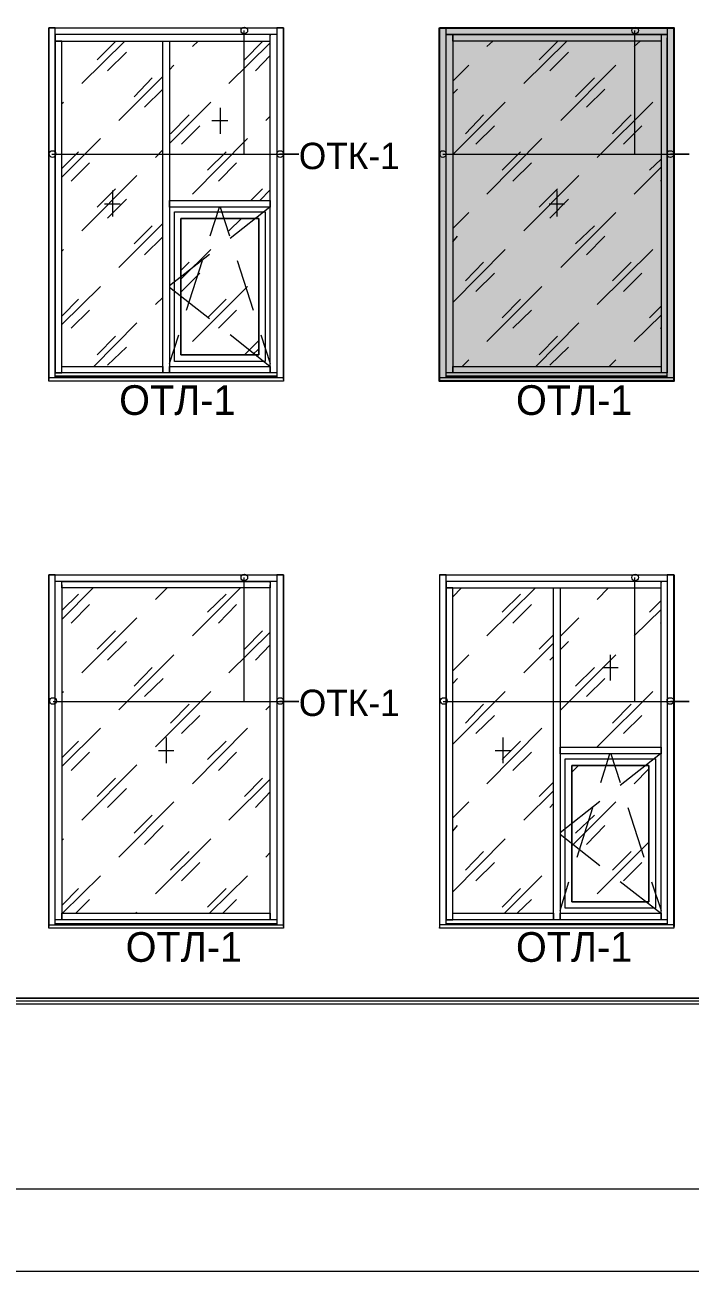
# Model space of a CAD drawing. Header units: millimetres. Extents: x 2294 to 908349, y -83289 to 219220.
# Drawn here: x 337517 to 342625, y 112340 to 121908 of the extents above; entities that cross this region are included whole.
import ezdxf

# ---------------------------------------------------------------- set-up
doc = ezdxf.new("R2010")
doc.units = ezdxf.units.MM
doc.layers.add('PDF _Геометрия', color=7, linetype='Continuous')
doc.layers.add('PDF _Текст', color=7, linetype='Continuous')

msp = doc.modelspace()

# ---------------------------------------------------------------- hatches: boundary and pattern name
at = {"transparency": 33554551}
h = msp.add_hatch(color=3, dxfattribs=at)
h.dxf.hatch_style = 1
h.paths.add_polyline_path([(340700.4477190915, 121885.7963852147), (342499.4980973322, 121885.7963852147), (342499.4980973322, 119172.4051088579), (340700.4477190915, 119172.4051088579)])

# ---------------------------------------------------------------- linework, layer by layer
msp.add_lwpolyline([(340700.4477190915, 121885.7963852147), (342499.4980973322, 121885.7963852147), (342499.4980973322, 119172.4051088579), (340700.4477190915, 119172.4051088579)], close=True)
at = {"layer": 'PDF _Геометрия', "lineweight": 9}
for points in [[(314502.0411522146, 114435.6112894472), (314023.7054045871, 114435.6112894472), (314502.0411522146, 114435.6112894472), (314023.7054045871, 114435.6112894472), (314502.0411522146, 114435.6112894472), (314502.0411522146, 117686.6011494184), (316601.6387701109, 117686.6011494184), (316601.6387701109, 114435.6112894472), (317202.7332494315, 114435.6112894472), (317202.7332494315, 117686.6011494184), (318603.8760145996, 117686.6011494184), (318603.8760145996, 114435.6112894472), (355012.4226104468, 114435.6112894472), (355012.4226104468, 128188.8222986218), (355012.4226104468, 114435.6112894472), (355033.5879090168, 114435.6112894472), (355033.5879090168, 128188.8222986218), (355033.5879090168, 114435.6112894472), (388559.4208399672, 114435.6112894472)], [(337750.0050987788, 119197.8034671387), (337750.0050987788, 119261.299362842), (337750.0050987788, 120535.4503366062), (337750.0050987788, 119235.9010045603), (337800.8018153422, 119235.9010045603), (337800.8018153422, 120535.4503366062), (337800.8018153422, 121784.2029520907), (337750.0050987788, 121784.2029520907), (337750.0050987788, 120535.4503366062), (337750.0050987788, 121809.6013103714), (337750.0050987788, 121885.7963852147), (337699.2083822172, 121885.7963852147), (337699.2083822172, 121809.6013103714), (337699.2083822172, 120535.4503366062), (337699.2083822172, 119261.299362842), (337699.2083822172, 119185.1042879988), (337699.2083822172, 121885.7963852147), (339502.4918201696, 121885.7963852147), (339502.4918201696, 119185.1042879988), (339502.4918201696, 119261.299362842), (339502.4918201696, 120535.4503366062), (339502.4918201696, 121809.6013103714), (339502.4918201696, 121885.7963852147), (339451.6951036081, 121885.7963852147), (339451.6951036081, 121809.6013103714), (339451.6951036081, 120535.4503366062), (339451.6951036081, 119235.9010045603), (339400.8983870465, 119235.9010045603), (339400.8983870465, 120535.4503366062), (339400.8983870465, 121809.6013103714)], [(339197.7115207985, 121864.6310866466), (339197.7115207985, 120916.4257108215), (339621.0174921472, 120916.4257108215), (339472.8604021743, 120916.4257108215)], [(339400.8983870465, 121834.9996686522), (339400.8983870465, 121826.533549225)], [(339451.6951036081, 121809.6013103714), (339451.6951036081, 120535.4503366062), (339451.6951036081, 119261.299362842), (339451.6951036081, 119197.8034671387)], [(340751.2444356531, 119197.8034671387), (340751.2444356531, 119261.299362842), (340751.2444356531, 121809.6013103714), (340751.2444356531, 121885.7963852147), (340700.4477190915, 121885.7963852147), (340700.4477190915, 121809.6013103714), (340700.4477190915, 119261.299362842), (340700.4477190915, 119185.1042879988), (340700.4477190915, 121885.7963852147), (342503.7311570439, 121885.7963852147), (342503.7311570439, 119185.1042879988)], [(342448.7013807688, 119235.9010045603), (340751.2444356531, 119235.9010045603), (340751.2444356531, 121809.6013103714), (340751.2444356531, 121834.9996686522), (340802.0411522146, 121834.9996686522), (340802.0411522146, 121809.6013103714), (340802.0411522146, 119235.9010045603), (340751.2444356531, 119235.9010045603)], [(342198.950857671, 121864.6310866466), (342198.950857671, 120916.4257108215), (342618.0237693079, 120916.4257108215), (342474.0997390505, 120916.4257108215)], [(342402.137723919, 121834.9996686522), (342448.7013807688, 121834.9996686522)], [(342402.137723919, 121834.9996686522), (342402.137723919, 121809.6013103714)], [(342402.137723919, 121809.6013103714), (342402.137723919, 119235.9010045603)], [(342499.4980973303, 119185.1042879988), (342499.4980973303, 119261.299362842), (342499.4980973303, 121809.6013103714), (342499.4980973303, 121885.7963852147), (342448.7013807688, 121885.7963852147), (342448.7013807688, 121809.6013103714)], [(342448.7013807688, 119197.8034671387), (342448.7013807688, 119261.299362842), (342448.7013807688, 121809.6013103714), (342448.7013807688, 119235.9010045603)], [(337953.1919650268, 121458.2573541505), (338283.3706226815, 121784.2029520907)], [(338071.7176370043, 121640.2789218305), (338211.40860755, 121779.9698923761)], [(338804.0369674414, 121741.8723549545), (338846.3675645757, 121784.2029520907)], [(339083.4189085327, 121458.2573541505), (339400.8983870465, 121771.5037729498)], [(339201.9445805103, 121640.2789218305), (339341.6355510559, 121779.9698923761)], [(341064.4908544533, 121741.8723549545), (341111.0545112994, 121784.2029520907)], [(341348.1058552563, 121458.2573541505), (341678.2845129091, 121784.2029520907)], [(341466.6315272339, 121640.2789218305), (341606.3224977795, 121779.9698923761)], [(342194.7177979592, 121741.8723549545), (342241.2814548053, 121784.2029520907)], [(338152.1457715612, 121555.6177275609), (338296.0698018223, 121699.5417578202)], [(339286.6057747807, 121555.6177275609), (339400.8983870465, 121674.1433995385)], [(341547.0596617926, 121555.6177275609), (341690.98369205, 121699.5417578202)], [(338236.8069658317, 121174.6423533456), (338575.4517429117, 121513.2871304257)], [(338626.2484594751, 121564.0838469872), (338660.1129371803, 121597.9483246962)], [(340802.0411522146, 121475.1895930041), (340924.7998839077, 121597.9483246962)], [(341631.7208560612, 121174.6423533456), (342055.0268274136, 121597.9483246962)], [(338355.3326378092, 121356.6639210265), (338495.0236083549, 121500.5879512848)], [(338435.7607723661, 121276.2357864697), (338575.4517429117, 121415.9267570153)], [(340802.0411522146, 121377.8292195937), (340840.1386896372, 121415.9267570153)], [(341746.0134683251, 121356.6639210265), (341889.9374985863, 121500.5879512848)], [(341830.6746625956, 121276.2357864697), (341970.3656331412, 121415.9267570153)], [(337800.8018153422, 121305.867204464), (337813.5009944811, 121314.3333238913)], [(338626.2484594751, 120996.8538453784), (338943.7279379871, 121314.3333238913)], [(339015.6899531148, 121272.002726756), (339015.6899531148, 121073.0489202216)], [(340802.0411522146, 120912.1926511079), (341204.1818249989, 121314.3333238913)], [(341911.1027971525, 120891.0273525408), (342338.6418282166, 121314.3333238913)], [(338634.7145789005, 121073.0489202216), (338778.6386091616, 121216.9729504809)], [(338719.375773171, 120992.6207856648), (338859.0667437166, 121132.3117562104)], [(338952.1940574124, 121174.6423533456), (339074.9527891055, 121174.6423533456)], [(339367.0339093376, 121174.6423533456), (339400.8983870465, 121208.5068310536)], [(340899.401525626, 121073.0489202216), (341039.0924961716, 121216.9729504809)], [(340979.8296601828, 120992.6207856648), (341123.7536904402, 121132.3117562104)], [(342029.6284691319, 121073.0489202216), (342173.5524993893, 121216.9729504809)], [(342114.2896634005, 120992.6207856648), (342253.9806339461, 121132.3117562104)], [(337800.8018153422, 120738.6372028543), (338097.115995286, 121034.9513828)], [(338804.0369674414, 120607.4123517359), (339227.342938792, 121034.9513828)], [(341064.4908544533, 120607.4123517359), (341487.796825802, 121034.9513828)], [(338520.4219666347, 120891.0273525408), (338575.4517429117, 120950.2901885295)], [(337724.6067404989, 120916.4257108215), (339621.0174921472, 120916.4257108215)], [(337800.8018153422, 120806.3661582712), (337927.7936067469, 120933.357949676)], [(337872.7638304699, 120709.0057848599), (338012.4548010156, 120848.6967554055)], [(338918.3295797072, 120793.6669791304), (339062.2536099646, 120933.357949676)], [(339002.990773974, 120709.0057848599), (339142.6817445196, 120848.6967554055)], [(340725.8460773714, 120916.4257108215), (342618.0237693079, 120916.4257108215)], [(341183.0165264308, 120793.6669791304), (341322.7074969765, 120933.357949676)], [(341263.4446609858, 120709.0057848599), (341407.368691247, 120848.6967554055)], [(342313.2434699349, 120793.6669791304), (342402.137723919, 120878.3281733999)], [(337953.1919650268, 120328.0304106446), (338376.4979363773, 120751.3363819951)], [(341348.1058552563, 120328.0304106446), (341771.4118266068, 120751.3363819951)], [(342194.7177979592, 120607.4123517359), (342402.137723919, 120814.8322776975)], [(342397.9046642072, 120709.0057848599), (342402.137723919, 120713.2388445735)], [(338071.7176370043, 120510.0519783255), (338211.40860755, 120649.7429488711)], [(338152.1457715612, 120425.3907840559), (338296.0698018223, 120569.3148143142)], [(338190.2433089819, 120637.0437697303), (338190.2433089819, 120438.0899631958)], [(339252.7412970718, 120560.848694887), (339341.6355510559, 120649.7429488711)], [(339320.4702524878, 120560.848694887), (339400.8983870465, 120641.2768294439)], [(341466.6315272339, 120510.0519783255), (341606.3224977795, 120649.7429488711)], [(341547.0596617926, 120425.3907840559), (341690.98369205, 120569.3148143142)], [(341602.0894380677, 120637.0437697303), (341602.0894380677, 120438.0899631958)], [(338126.7474132795, 120535.4503366062), (338249.5061449725, 120535.4503366062)], [(338939.4948782716, 120289.932873223), (339011.4568934031, 120510.0519783255)], [(339015.6899531148, 120510.0519783255), (339087.6519682463, 120289.932873223)], [(339396.6653273311, 120510.0519783255), (339091.8850279581, 120268.7675746558)], [(340802.0411522146, 120344.9626494981), (340924.7998839077, 120467.7213811902)], [(341542.8266020771, 120535.4503366062), (341661.3522740565, 120535.4503366062)], [(341631.7208560612, 120044.4154098397), (342055.0268274136, 120467.7213811902)], [(338236.8069658317, 120044.4154098397), (338575.4517429117, 120383.0601869198)], [(338355.3326378092, 120226.4369775206), (338495.0236083549, 120366.1279480662)], [(339083.4189085327, 120328.0304106446), (339180.7792819422, 120421.1577243414)], [(341746.0134683251, 120226.4369775206), (341889.9374985863, 120366.1279480662)], [(338435.7607723661, 120141.7757832501), (338575.4517429117, 120281.4667537957)], [(340802.0411522146, 120243.3692163741), (340840.1386896372, 120285.6998135103)], [(341830.6746625956, 120141.7757832501), (341970.3656331412, 120285.6998135103)], [(337800.8018153422, 120171.4072012454), (337813.5009944811, 120184.1063803853)], [(338715.1427134573, 119955.5211558565), (338943.7279379871, 120184.1063803853)], [(340802.0411522146, 119777.7326478893), (341204.1818249989, 120184.1063803853)], [(341911.1027971525, 119760.8004090348), (342338.6418282166, 120184.1063803853)], [(338935.2618185598, 120146.0088429647), (338626.2484594751, 119904.7244392941)], [(338715.1427134573, 120023.2501112726), (338778.6386091616, 120086.746006975)], [(338757.4733105917, 119718.4698119005), (338880.2320422847, 120099.4451861158)], [(339146.9148042351, 120099.4451861158), (339269.6735359244, 119718.4698119005)], [(340899.401525626, 119942.8219767157), (341039.0924961716, 120086.746006975)], [(342029.6284691319, 119942.8219767157), (342173.5524993893, 120086.746006975)], [(338719.375773171, 119862.3938421588), (338859.0667437166, 120002.0848127045)], [(340979.8296601828, 119862.3938421588), (341123.7536904402, 120002.0848127045)], [(342114.2896634005, 119862.3938421588), (342253.9806339461, 120002.0848127045)], [(337800.8018153422, 119608.4102593483), (338097.115995286, 119900.4913795805)], [(338935.2618185598, 119650.7408564845), (338626.2484594751, 119892.0252601542)], [(338804.0369674414, 119477.1854082299), (339227.342938792, 119900.4913795805)], [(341064.4908544533, 119477.1854082299), (341487.796825802, 119900.4913795805)], [(337800.8018153422, 119671.9061550517), (337927.7936067469, 119803.1310061701)], [(338520.4219666347, 119760.8004090348), (338575.4517429117, 119815.8301853109)], [(338918.3295797072, 119659.2069759108), (339062.2536099646, 119803.1310061701)], [(341183.0165264308, 119659.2069759108), (341322.7074969765, 119803.1310061701)], [(337872.7638304699, 119578.7788413549), (338012.4548010156, 119718.4698119005)], [(339002.990773974, 119578.7788413549), (339142.6817445196, 119718.4698119005)], [(341263.4446609858, 119578.7788413549), (341407.368691247, 119718.4698119005)], [(342313.2434699349, 119659.2069759108), (342402.137723919, 119748.101229894)], [(338046.3192787245, 119286.6977211228), (338376.4979363773, 119621.1094384892)], [(341441.2331689522, 119286.6977211228), (341771.4118266068, 119621.1094384892)], [(342194.7177979592, 119477.1854082299), (342402.137723919, 119680.3722744789)], [(338071.7176370043, 119375.5919751059), (338211.40860755, 119519.5160053652)], [(338626.2484594751, 119307.8630196908), (338698.2104746029, 119527.9821247924)], [(339396.6653273311, 119286.6977211228), (339091.8850279581, 119527.9821247924)], [(339328.936371915, 119527.9821247924), (339400.8983870465, 119307.8630196908)], [(341466.6315272339, 119375.5919751059), (341606.3224977795, 119519.5160053652)], [(342397.9046642072, 119578.7788413549), (342402.137723919, 119583.0119010676)], [(338152.1457715612, 119295.16384055), (338296.0698018223, 119434.8548110956)], [(339201.9445805103, 119375.5919751059), (339312.0041330624, 119485.6515276572)], [(339265.4404762127, 119375.5919751059), (339312.0041330624, 119422.1556319548)], [(341547.0596617926, 119295.16384055), (341690.98369205, 119434.8548110956)], [(340874.0031673461, 119286.6977211228), (340924.7998839077, 119337.4944376843)], [(342004.2301108502, 119286.6977211228), (342055.0268274136, 119337.4944376843)], [(339451.6951036081, 119235.9010045603), (337750.0050987788, 119235.9010045603)], [(342448.7013807688, 119235.9010045603), (342402.137723919, 119235.9010045603)], [(342499.4980973303, 119235.9010045603), (342499.4980973303, 119210.5026462795), (342499.4980973303, 119197.8034671387), (342499.4980973303, 119172.4051088579), (342499.4980973303, 119180.8712282851)], [(339502.4918201696, 119202.0365268523), (339502.4918201696, 119197.8034671387), (337699.2083822172, 119197.8034671387), (337699.2083822172, 119202.0365268523)], [(339502.4918201696, 119197.8034671387), (339502.4918201696, 119172.4051088579), (337699.2083822172, 119172.4051088579), (337699.2083822172, 119197.8034671387)], [(337699.2083822172, 119172.4051088579), (337699.2083822172, 119180.8712282851)], [(339451.6951036081, 119210.5026462795), (337750.0050987788, 119210.5026462795), (339451.6951036081, 119210.5026462795)], [(339451.6951036081, 119210.5026462795), (337750.0050987788, 119210.5026462795)], [(339502.4918201696, 119180.8712282851), (339502.4918201696, 119172.4051088579)], [(342499.4980973303, 119197.8034671387), (340700.4477190915, 119197.8034671387), (340700.4477190915, 119202.0365268523)], [(342499.4980973303, 119172.4051088579), (340700.4477190915, 119172.4051088579), (340700.4477190915, 119197.8034671387)], [(340700.4477190915, 119172.4051088579), (340700.4477190915, 119180.8712282851)], [(342448.7013807688, 119210.5026462795), (340751.2444356531, 119210.5026462795), (342448.7013807688, 119210.5026462795)], [(342448.7013807688, 119210.5026462795), (340751.2444356531, 119210.5026462795)], [(337800.8018153422, 117610.4060745751), (337800.8018153422, 115036.705768765), (337750.0050987788, 115036.705768765), (337750.0050987788, 117610.4060745751), (337750.0050987788, 117686.6011494184), (337699.2083822172, 117686.6011494184), (337699.2083822172, 117610.4060745751), (337699.2083822172, 115062.1041270457), (337699.2083822172, 114985.9090522025), (337699.2083822172, 117686.6011494184), (339502.4918201696, 117686.6011494184), (339502.4918201696, 114985.9090522025), (339502.4918201696, 115062.1041270457), (339502.4918201696, 117610.4060745751), (339502.4918201696, 117686.6011494184), (339451.6951036081, 117686.6011494184), (339451.6951036081, 117610.4060745751), (339451.6951036081, 115036.705768765), (339400.8983870465, 115036.705768765), (339400.8983870465, 117610.4060745751)], [(340751.2444356531, 114998.6082313433), (340751.2444356531, 115062.1041270457), (340751.2444356531, 116336.2551008109), (340751.2444356531, 115036.705768765), (340802.0411522146, 115036.705768765), (340802.0411522146, 116336.2551008109), (340802.0411522146, 117585.0077162944), (340751.2444356531, 117585.0077162944), (340751.2444356531, 116336.2551008109), (340751.2444356531, 117610.4060745751), (340751.2444356531, 117686.6011494184), (340700.4477190915, 117686.6011494184), (340700.4477190915, 117610.4060745751), (340700.4477190915, 116336.2551008109), (340700.4477190915, 115062.1041270457), (340700.4477190915, 114985.9090522025)], [(340700.4477190915, 117686.6011494184), (342503.7311570439, 117686.6011494184), (342503.7311570439, 114985.9090522025)], [(342499.4980973303, 114985.9090522025), (342499.4980973303, 115062.1041270457), (342499.4980973303, 116336.2551008109), (342499.4980973303, 117610.4060745751), (342499.4980973303, 117686.6011494184), (342448.7013807688, 117686.6011494184), (342448.7013807688, 117610.4060745751), (342448.7013807688, 116336.2551008109), (342448.7013807688, 115036.705768765), (342402.137723919, 115036.705768765), (342402.137723919, 116336.2551008109), (342402.137723919, 117610.4060745751)], [(337750.0050987788, 114998.6082313433), (337750.0050987788, 115062.1041270457), (337750.0050987788, 117610.4060745751)], [(339400.8983870465, 117627.3383134287), (339400.8983870465, 117635.8044328559), (339400.8983870465, 117585.0077162944), (337800.8018153422, 117585.0077162944), (337800.8018153422, 117635.8044328559), (339400.8983870465, 117635.8044328559)], [(337800.8018153422, 117627.3383134287), (337800.8018153422, 117635.8044328559)], [(339197.7115207985, 117665.4358508503), (339197.7115207985, 116712.9974153116), (339621.0174921472, 116712.9974153116), (339472.8604021743, 116712.9974153116)], [(339451.6951036081, 117610.4060745751), (339451.6951036081, 115062.1041270457), (339451.6951036081, 114998.6082313433)], [(342198.950857671, 117665.4358508503), (342198.950857671, 116712.9974153116), (342618.0237693079, 116712.9974153116), (342474.0997390505, 116712.9974153116)], [(342402.137723919, 117635.8044328559), (342402.137723919, 117627.3383134287)], [(342448.7013807688, 117610.4060745751), (342448.7013807688, 116336.2551008109), (342448.7013807688, 115062.1041270457), (342448.7013807688, 114998.6082313433)], [(337800.8018153422, 117343.7233126247), (338042.0862190109, 117585.0077162944)], [(337800.8018153422, 117411.4522680398), (337927.7936067469, 117538.4440594455)], [(338520.4219666347, 117496.1134623103), (338609.3162206188, 117585.0077162944)], [(338804.0369674414, 117216.731521219), (339172.3131625168, 117585.0077162944)], [(338918.3295797072, 117398.7530888999), (339062.2536099646, 117538.4440594455)], [(340802.0411522146, 117517.2787608784), (340869.7701076306, 117585.0077162944)], [(341064.4908544533, 117216.731521219), (341437.0001092404, 117585.0077162944)], [(341183.0165264308, 117398.7530888999), (341322.7074969765, 117538.4440594455)], [(341911.1027971525, 117496.1134623103), (341999.9970511347, 117585.0077162944)], [(337872.7638304699, 117314.0918946303), (338012.4548010156, 117458.0159248887)], [(339002.990773974, 117314.0918946303), (339142.6817445196, 117458.0159248887)], [(341263.4446609858, 117314.0918946303), (341407.368691247, 117458.0159248887)], [(342194.7177979592, 117216.731521219), (342402.137723919, 117419.918387467)], [(342313.2434699349, 117398.7530888999), (342402.137723919, 117487.6473428831)], [(337953.1919650268, 116933.1165204151), (338376.4979363773, 117356.4224917646)], [(341627.4877963476, 117212.4984615063), (341771.4118266068, 117356.4224917646)], [(342397.9046642072, 117314.0918946303), (342402.137723919, 117318.324954343)], [(338071.7176370043, 117115.138088095), (338211.40860755, 117254.8290586406)], [(339083.4189085327, 116933.1165204151), (339400.8983870465, 117246.3629392134)], [(339201.9445805103, 117115.138088095), (339341.6355510559, 117254.8290586406)], [(341466.6315272339, 117115.138088095), (341576.691079786, 117225.1976406462)], [(338152.1457715612, 117030.4768938245), (338296.0698018223, 117174.4009240847)], [(339286.6057747807, 117030.4768938245), (339400.8983870465, 117149.002565803)], [(341348.1058552563, 116933.1165204151), (341576.691079786, 117161.7017449439)], [(341627.4877963476, 117110.9050283823), (341690.98369205, 117174.4009240847)], [(338236.8069658317, 116649.5015196092), (338660.1129371803, 117072.8074909607)], [(340802.0411522146, 116950.0487592686), (340924.7998839077, 117072.8074909607)], [(341547.0596617926, 117030.4768938245), (341576.691079786, 117060.1083118198)], [(341631.7208560612, 116649.5015196092), (342055.0268274136, 117072.8074909607)], [(342012.6962302756, 117072.8074909607), (342012.6962302756, 116873.8536844254)], [(338355.3326378092, 116831.523087291), (338495.0236083549, 116975.4471175494)], [(341746.0134683251, 116831.523087291), (341889.9374985863, 116975.4471175494)], [(341953.4333942886, 116975.4471175494), (342071.9590662662, 116975.4471175494)], [(338435.7607723661, 116751.0949527333), (338579.6848026253, 116890.7859232789)], [(340802.0411522146, 116852.6883858573), (340840.1386896372, 116890.7859232789)], [(341830.6746625956, 116751.0949527333), (341970.3656331412, 116890.7859232789)], [(337800.8018153422, 116780.7263707286), (337813.5009944811, 116789.1924901549)], [(338520.4219666347, 116365.8865188053), (338943.7279379871, 116789.1924901549)], [(340802.0411522146, 116387.0518173724), (341204.1818249989, 116789.1924901549)], [(341911.1027971525, 116365.8865188053), (342338.6418282166, 116789.1924901549)], [(337733.0728599243, 116712.9974153116), (339621.0174921472, 116712.9974153116)], [(338634.7145789005, 116547.9080864852), (338778.6386091616, 116691.8321167454)], [(339367.0339093376, 116649.5015196092), (339400.8983870465, 116683.3659973182)], [(340730.079137085, 116712.9974153116), (342618.0237693079, 116712.9974153116)], [(340899.401525626, 116547.9080864852), (341039.0924961716, 116691.8321167454)], [(342029.6284691319, 116547.9080864852), (342173.5524993893, 116691.8321167454)], [(338719.375773171, 116467.4799519293), (338859.0667437166, 116607.1709224749)], [(340979.8296601828, 116467.4799519293), (341123.7536904402, 116607.1709224749)], [(342114.2896634005, 116467.4799519293), (342253.9806339461, 116607.1709224749)], [(337800.8018153422, 116213.4963691188), (338097.115995286, 116509.8105490636)], [(338804.0369674414, 116082.2715180004), (339227.342938792, 116509.8105490636)], [(341064.4908544533, 116082.2715180004), (341487.796825802, 116509.8105490636)], [(337800.8018153422, 116281.2253245348), (337927.7936067469, 116408.2171159396)], [(338600.8501011934, 116437.8485339349), (338600.8501011934, 116238.8947273996)], [(338918.3295797072, 116268.526145394), (339062.2536099646, 116408.2171159396)], [(341183.0165264308, 116268.526145394), (341322.7074969765, 116408.2171159396)], [(341187.2495861426, 116437.8485339349), (341187.2495861426, 116238.8947273996)], [(337872.7638304699, 116183.8649511244), (338012.4548010156, 116323.55592167)], [(338541.5872652028, 116336.2551008109), (338660.1129371803, 116336.2551008109)], [(339002.990773974, 116183.8649511244), (339142.6817445196, 116323.55592167)], [(341127.9867501557, 116336.2551008109), (341246.5124221332, 116336.2551008109)], [(341263.4446609858, 116183.8649511244), (341407.368691247, 116323.55592167)], [(341940.7342151478, 116090.7376374267), (342008.4631705638, 116310.8567425301)], [(342016.929289991, 116310.8567425301), (342088.8913051188, 116090.7376374267)], [(342397.9046642072, 116310.8567425301), (342088.8913051188, 116069.5723388596)], [(337953.1919650268, 115802.8895769091), (338376.4979363773, 116226.1955482597)], [(341716.3820503317, 116171.1657719845), (341767.1787668932, 116221.962488546)], [(342194.7177979592, 116082.2715180004), (342309.0104102232, 116196.5641302653)], [(338071.7176370043, 115984.91114459), (338211.40860755, 116124.6021151356)], [(339083.4189085327, 115802.8895769091), (339400.8983870465, 116116.1359957084)], [(339201.9445805103, 115984.91114459), (339341.6355510559, 116124.6021151356)], [(341466.6315272339, 115984.91114459), (341576.691079786, 116094.9706971413)], [(338152.1457715612, 115900.2499503195), (338296.0698018223, 116044.1739805788)], [(339286.6057747807, 115900.2499503195), (339400.8983870465, 116018.775622298)], [(341348.1058552563, 115802.8895769091), (341576.691079786, 116027.2417417243)], [(338236.8069658317, 115519.2745761042), (338660.1129371803, 115942.5805474548)], [(340802.0411522146, 115819.8218157627), (340924.7998839077, 115942.5805474548)], [(341547.0596617926, 115900.2499503195), (341576.691079786, 115929.8813683139)], [(341932.2680957206, 115946.8136071684), (341627.4877963476, 115705.5292034987)], [(341716.3820503317, 115603.9357703747), (342055.0268274136, 115942.5805474548)], [(341758.712647466, 115519.2745761042), (341877.2383194454, 115900.2499503195)], [(342148.1541411094, 115900.2499503195), (342270.9128728025, 115519.2745761042)], [(338355.3326378092, 115701.2961437851), (338495.0236083549, 115840.9871143308)], [(341746.0134683251, 115701.2961437851), (341889.9374985863, 115840.9871143308)], [(338435.7607723661, 115616.6349495146), (338579.6848026253, 115760.5589797739)], [(340802.0411522146, 115718.2283826387), (340840.1386896372, 115760.5589797739)], [(341932.2680957206, 115451.5456206882), (341627.4877963476, 115692.8300243579)], [(341830.6746625956, 115616.6349495146), (341970.3656331412, 115760.5589797739)], [(337800.8018153422, 115650.4994272226), (337813.5009944811, 115658.9655466499)], [(338520.4219666347, 115235.6595752994), (338943.7279379871, 115658.9655466499)], [(340802.0411522146, 115252.5918141529), (341204.1818249989, 115658.9655466499)], [(341911.1027971525, 115235.6595752994), (342309.0104102232, 115633.5671883682)], [(338634.7145789005, 115417.6811429802), (338778.6386091616, 115561.6051732395)], [(339367.0339093376, 115519.2745761042), (339400.8983870465, 115553.1390538123)], [(340899.401525626, 115417.6811429802), (341039.0924961716, 115561.6051732395)], [(342029.6284691319, 115417.6811429802), (342173.5524993893, 115561.6051732395)], [(338719.375773171, 115337.2530084234), (338859.0667437166, 115476.943978969)], [(340979.8296601828, 115337.2530084234), (341123.7536904402, 115476.943978969)], [(342114.2896634005, 115337.2530084234), (342253.9806339461, 115476.943978969)], [(337805.0348750539, 115087.5024853265), (338097.115995286, 115375.350545845)], [(338935.2618185598, 115087.5024853265), (339227.342938792, 115375.350545845)], [(341199.9487652835, 115087.5024853265), (341487.796825802, 115375.350545845)], [(341627.4877963476, 115108.6677838946), (341695.2167517636, 115328.7868889961)], [(342397.9046642072, 115087.5024853265), (342088.8913051188, 115328.7868889961)], [(342330.1757087894, 115328.7868889961), (342402.137723919, 115108.6677838946)], [(337800.8018153422, 115146.7653213162), (337927.7936067469, 115277.9901724346)], [(338918.3295797072, 115134.0661421753), (339062.2536099646, 115277.9901724346)], [(341183.0165264308, 115134.0661421753), (341322.7074969765, 115277.9901724346)], [(337906.6283081789, 115087.5024853265), (338012.4548010156, 115193.3289781651)], [(339036.8552516829, 115087.5024853265), (339142.6817445196, 115193.3289781651)], [(341297.3091386948, 115087.5024853265), (341407.368691247, 115193.3289781651)], [(339451.6951036081, 115036.705768765), (337750.0050987788, 115036.705768765)], [(339451.6951036081, 115007.0743507706), (337750.0050987788, 115007.0743507706), (339451.6951036081, 115007.0743507706)], [(339451.6951036081, 115007.0743507706), (337750.0050987788, 115007.0743507706)], [(338372.2648766637, 115087.5024853265), (338376.4979363773, 115095.9686047537)], [(342499.4980973303, 115036.705768765), (342499.4980973303, 115007.0743507706), (342499.4980973303, 114998.6082313433), (340700.4477190915, 114998.6082313433), (340700.4477190915, 114973.2098730616), (340700.4477190915, 114977.4429327762)], [(342448.7013807688, 115036.705768765), (340751.2444356531, 115036.705768765)], [(342448.7013807688, 115007.0743507706), (340751.2444356531, 115007.0743507706), (342448.7013807688, 115007.0743507706)], [(342448.7013807688, 115007.0743507706), (340751.2444356531, 115007.0743507706)], [(337699.2083822172, 114998.6082313433), (337699.2083822172, 114998.6082313433)], [(337699.2083822172, 114973.2098730616), (337699.2083822172, 114977.4429327762)], [(339502.4918201696, 114998.6082313433), (339502.4918201696, 114998.6082313433)], [(339502.4918201696, 114977.4429327762), (339502.4918201696, 114973.2098730616)], [(340700.4477190915, 114998.6082313433), (340700.4477190915, 114998.6082313433)], [(342499.4980973303, 114998.6082313433), (342499.4980973303, 114973.2098730616), (340700.4477190915, 114973.2098730616)], [(342499.4980973303, 114977.4429327762), (342499.4980973303, 114973.2098730616)], [(418051.1478639487, 112628.0947917812), (418051.1478639487, 114389.0476325983), (399192.866840288, 114389.0476325983), (313405.6786864176, 114389.0476325983)], [(314235.3583902642, 112970.9726285748), (354749.97290821, 112970.9726285748), (354678.0108930822, 112899.0106134452)], [(314235.3583902642, 112340.2467312627), (417962.2536099646, 112340.2467312627)]]:
    msp.add_lwpolyline(points, dxfattribs=at)
for points in [[(338600.8501011934, 121834.9996686522), (337750.0050987788, 121834.9996686522), (337750.0050987788, 121784.2029520907), (338600.8501011934, 121784.2029520907), (339400.8983870465, 121784.2029520907), (339400.8983870465, 121834.9996686522), (338600.8501011934, 121834.9996686522), (337775.4034570605, 121834.9996686522), (337750.0050987788, 121834.9996686522), (337750.0050987788, 121885.7963852147), (337775.4034570605, 121885.7963852147), (338600.8501011934, 121885.7963852147), (339426.2967453264, 121885.7963852147), (339451.6951036081, 121885.7963852147), (339451.6951036081, 121834.9996686522), (339426.2967453264, 121834.9996686522)], [(340776.6427939329, 121834.9996686522), (340751.2444356531, 121834.9996686522), (340751.2444356531, 121885.7963852147), (340776.6427939329, 121885.7963852147), (342448.7013807688, 121885.7963852147), (342448.7013807688, 121834.9996686522)], [(342402.137723919, 121784.2029520907), (340802.0411522146, 121784.2029520907), (340802.0411522146, 121834.9996686522), (342402.137723919, 121834.9996686522)], [(338626.2484594751, 119235.9010045603), (338575.4517429117, 119235.9010045603), (337800.8018153422, 119235.9010045603), (337800.8018153422, 119286.6977211228), (338575.4517429117, 119286.6977211228), (338575.4517429117, 119235.9010045603), (338575.4517429117, 120535.4503366062), (338575.4517429117, 121784.2029520907), (338626.2484594751, 121784.2029520907), (338626.2484594751, 120535.4503366062)], [(339400.8983870465, 120510.0519783255), (338626.2484594751, 120510.0519783255), (338626.2484594751, 120560.848694887), (339400.8983870465, 120560.848694887)], [(338664.3459968958, 120471.9544409038), (339362.800849624, 120471.9544409038), (339362.800849624, 119324.7952585444), (338664.3459968958, 119324.7952585444)], [(339362.800849624, 120471.9544409038), (339362.800849624, 119324.7952585444), (338664.3459968958, 119324.7952585444), (338664.3459968958, 120471.9544409038)], [(339312.0041330624, 120421.1577243414), (338715.1427134573, 120421.1577243414), (338715.1427134573, 119375.5919751059), (339312.0041330624, 119375.5919751059)], [(338715.1427134573, 119375.5919751059), (338715.1427134573, 120421.1577243414), (339312.0041330624, 120421.1577243414), (339312.0041330624, 119375.5919751059)], [(339400.8983870465, 119235.9010045603), (338626.2484594751, 119235.9010045603), (338626.2484594751, 119286.6977211228), (339400.8983870465, 119286.6977211228)], [(342402.137723919, 119235.9010045603), (340802.0411522146, 119235.9010045603), (340802.0411522146, 119286.6977211228), (342402.137723919, 119286.6977211228)], [(337775.4034570605, 117686.6011494184), (339451.6951036081, 117686.6011494184), (339451.6951036081, 117635.8044328559), (337775.4034570605, 117635.8044328559), (337750.0050987788, 117635.8044328559), (337750.0050987788, 117686.6011494184)], [(341602.0894380677, 117635.8044328559), (340751.2444356531, 117635.8044328559), (340751.2444356531, 117585.0077162944), (341602.0894380677, 117585.0077162944), (342402.137723919, 117585.0077162944), (342402.137723919, 117635.8044328559), (341602.0894380677, 117635.8044328559), (340776.6427939329, 117635.8044328559), (340751.2444356531, 117635.8044328559), (340751.2444356531, 117686.6011494184), (340776.6427939329, 117686.6011494184), (341602.0894380677, 117686.6011494184), (342427.5360822007, 117686.6011494184), (342448.7013807688, 117686.6011494184), (342448.7013807688, 117635.8044328559), (342427.5360822007, 117635.8044328559)], [(341627.4877963476, 115036.705768765), (341576.691079786, 115036.705768765), (340802.0411522146, 115036.705768765), (340802.0411522146, 115087.5024853265), (341576.691079786, 115087.5024853265), (341576.691079786, 115036.705768765), (341576.691079786, 116336.2551008109), (341576.691079786, 117585.0077162944), (341627.4877963476, 117585.0077162944), (341627.4877963476, 116336.2551008109)], [(342402.137723919, 116310.8567425301), (341627.4877963476, 116310.8567425301), (341627.4877963476, 116361.6534590917), (342402.137723919, 116361.6534590917)], [(341665.5853337701, 116272.7592051085), (342359.8071267847, 116272.7592051085), (342359.8071267847, 115125.6000227481), (341665.5853337701, 115125.6000227481)], [(342359.8071267847, 116272.7592051085), (342359.8071267847, 115125.6000227481), (341665.5853337701, 115125.6000227481), (341665.5853337701, 116272.7592051085)], [(342309.0104102232, 116221.962488546), (341716.3820503317, 116221.962488546), (341716.3820503317, 115176.3967393097), (342309.0104102232, 115176.3967393097)], [(341716.3820503317, 115176.3967393097), (341716.3820503317, 116221.962488546), (342309.0104102232, 116221.962488546), (342309.0104102232, 115176.3967393097)], [(339400.8983870465, 115036.705768765), (337800.8018153422, 115036.705768765), (337800.8018153422, 115087.5024853265), (339400.8983870465, 115087.5024853265)], [(342402.137723919, 115036.705768765), (341627.4877963476, 115036.705768765), (341627.4877963476, 115087.5024853265), (342402.137723919, 115087.5024853265)], [(339502.4918201696, 114973.2098730616), (337699.2083822172, 114973.2098730616), (337699.2083822172, 114998.6082313433), (339502.4918201696, 114998.6082313433)], [(398096.5043744911, 114414.4459908791), (398096.5043744911, 114435.6112894472), (318603.8760145996, 114435.6112894472), (355012.4226104468, 114435.6112894472), (318603.8760145996, 114435.6112894472), (318603.8760145996, 114414.4459908791)]]:
    msp.add_lwpolyline(points, close=True, dxfattribs=at)
for points in [[(339176.5462222286, 121864.6310866466), (339176.5462222286, 121881.5633255001), (339185.0123416577, 121890.0294449273), (339201.9445805103, 121890.0294449273)], [(339176.5462222286, 121864.6310866466), (339176.5462222286, 121881.5633255001), (339185.0123416577, 121890.0294449273), (339201.9445805103, 121890.0294449273)], [(339201.9445805103, 121839.2327283658), (339185.0123416577, 121839.2327283658), (339176.5462222286, 121851.9319075057), (339176.5462222286, 121864.6310866466)], [(339201.9445805103, 121839.2327283658), (339185.0123416577, 121839.2327283658), (339176.5462222286, 121851.9319075057), (339176.5462222286, 121864.6310866466)], [(339201.9445805103, 121890.0294449273), (339214.6437596511, 121890.0294449273), (339227.342938792, 121881.5633255001), (339227.342938792, 121864.6310866466)], [(339201.9445805103, 121890.0294449273), (339214.6437596511, 121890.0294449273), (339227.342938792, 121881.5633255001), (339227.342938792, 121864.6310866466)], [(339227.342938792, 121864.6310866466), (339227.342938792, 121851.9319075057), (339214.6437596511, 121839.2327283658), (339201.9445805103, 121839.2327283658)], [(339227.342938792, 121864.6310866466), (339227.342938792, 121851.9319075057), (339214.6437596511, 121839.2327283658), (339201.9445805103, 121839.2327283658)], [(342177.7855591029, 121864.6310866466), (342177.7855591029, 121881.5633255001), (342186.2516785301, 121890.0294449273), (342203.1839173827, 121890.0294449273)], [(342177.7855591029, 121864.6310866466), (342177.7855591029, 121881.5633255001), (342186.2516785301, 121890.0294449273), (342203.1839173827, 121890.0294449273)], [(342203.1839173827, 121839.2327283658), (342186.2516785301, 121839.2327283658), (342177.7855591029, 121851.9319075057), (342177.7855591029, 121864.6310866466)], [(342203.1839173827, 121839.2327283658), (342186.2516785301, 121839.2327283658), (342177.7855591029, 121851.9319075057), (342177.7855591029, 121864.6310866466)], [(342203.1839173827, 121890.0294449273), (342215.8830965236, 121890.0294449273), (342228.5822756644, 121881.5633255001), (342228.5822756644, 121864.6310866466)], [(342203.1839173827, 121890.0294449273), (342215.8830965236, 121890.0294449273), (342228.5822756644, 121881.5633255001), (342228.5822756644, 121864.6310866466)], [(342228.5822756644, 121864.6310866466), (342228.5822756644, 121851.9319075057), (342215.8830965236, 121839.2327283658), (342203.1839173827, 121839.2327283658)], [(342228.5822756644, 121864.6310866466), (342228.5822756644, 121851.9319075057), (342215.8830965236, 121839.2327283658), (342203.1839173827, 121839.2327283658)], [(337703.441441929, 120916.4257108215), (337703.441441929, 120933.357949676), (337711.9075613581, 120941.8240691023), (337728.8398002107, 120941.8240691023)], [(337703.441441929, 120916.4257108215), (337703.441441929, 120933.357949676), (337711.9075613581, 120941.8240691023), (337728.8398002107, 120941.8240691023)], [(337728.8398002107, 120941.8240691023), (337741.5389793515, 120941.8240691023), (337754.2381584924, 120933.357949676), (337754.2381584924, 120916.4257108215)], [(337728.8398002107, 120941.8240691023), (337741.5389793515, 120941.8240691023), (337754.2381584924, 120933.357949676), (337754.2381584924, 120916.4257108215)], [(339451.6951036081, 120916.4257108215), (339451.6951036081, 120933.357949676), (339460.1612230334, 120941.8240691023), (339477.0934618898, 120941.8240691023)], [(339451.6951036081, 120916.4257108215), (339451.6951036081, 120933.357949676), (339460.1612230334, 120941.8240691023), (339477.0934618898, 120941.8240691023)], [(339477.0934618898, 120941.8240691023), (339489.7926410288, 120941.8240691023), (339502.4918201696, 120933.357949676), (339502.4918201696, 120916.4257108215)], [(339477.0934618898, 120941.8240691023), (339489.7926410288, 120941.8240691023), (339502.4918201696, 120933.357949676), (339502.4918201696, 120916.4257108215)], [(340704.6807788033, 120916.4257108215), (340704.6807788033, 120933.357949676), (340713.1468982305, 120941.8240691023), (340725.8460773714, 120941.8240691023)], [(340704.6807788033, 120916.4257108215), (340704.6807788033, 120933.357949676), (340713.1468982305, 120941.8240691023), (340725.8460773714, 120941.8240691023)], [(340725.8460773714, 120941.8240691023), (340738.5452565122, 120941.8240691023), (340751.2444356531, 120933.357949676), (340751.2444356531, 120916.4257108215)], [(340725.8460773714, 120941.8240691023), (340738.5452565122, 120941.8240691023), (340751.2444356531, 120933.357949676), (340751.2444356531, 120916.4257108215)], [(342448.7013807688, 120916.4257108215), (342448.7013807688, 120933.357949676), (342457.1675001942, 120941.8240691023), (342474.0997390505, 120941.8240691023)], [(342448.7013807688, 120916.4257108215), (342448.7013807688, 120933.357949676), (342457.1675001942, 120941.8240691023), (342474.0997390505, 120941.8240691023)], [(342474.0997390505, 120941.8240691023), (342486.7989181895, 120941.8240691023), (342499.4980973303, 120933.357949676), (342499.4980973303, 120916.4257108215)], [(342474.0997390505, 120941.8240691023), (342486.7989181895, 120941.8240691023), (342499.4980973303, 120933.357949676), (342499.4980973303, 120916.4257108215)], [(337728.8398002107, 120891.0273525408), (337711.9075613581, 120891.0273525408), (337703.441441929, 120903.7265316807), (337703.441441929, 120916.4257108215)], [(337728.8398002107, 120891.0273525408), (337711.9075613581, 120891.0273525408), (337703.441441929, 120903.7265316807), (337703.441441929, 120916.4257108215)], [(337754.2381584924, 120916.4257108215), (337754.2381584924, 120903.7265316807), (337741.5389793515, 120891.0273525408), (337728.8398002107, 120891.0273525408)], [(337754.2381584924, 120916.4257108215), (337754.2381584924, 120903.7265316807), (337741.5389793515, 120891.0273525408), (337728.8398002107, 120891.0273525408)], [(339477.0934618898, 120891.0273525408), (339460.1612230334, 120891.0273525408), (339451.6951036081, 120903.7265316807), (339451.6951036081, 120916.4257108215)], [(339477.0934618898, 120891.0273525408), (339460.1612230334, 120891.0273525408), (339451.6951036081, 120903.7265316807), (339451.6951036081, 120916.4257108215)], [(339502.4918201696, 120916.4257108215), (339502.4918201696, 120903.7265316807), (339489.7926410288, 120891.0273525408), (339477.0934618898, 120891.0273525408)], [(339502.4918201696, 120916.4257108215), (339502.4918201696, 120903.7265316807), (339489.7926410288, 120891.0273525408), (339477.0934618898, 120891.0273525408)], [(340725.8460773714, 120891.0273525408), (340713.1468982305, 120891.0273525408), (340704.6807788033, 120903.7265316807), (340704.6807788033, 120916.4257108215)], [(340725.8460773714, 120891.0273525408), (340713.1468982305, 120891.0273525408), (340704.6807788033, 120903.7265316807), (340704.6807788033, 120916.4257108215)], [(340751.2444356531, 120916.4257108215), (340751.2444356531, 120903.7265316807), (340738.5452565122, 120891.0273525408), (340725.8460773714, 120891.0273525408)], [(340751.2444356531, 120916.4257108215), (340751.2444356531, 120903.7265316807), (340738.5452565122, 120891.0273525408), (340725.8460773714, 120891.0273525408)], [(342474.0997390505, 120891.0273525408), (342457.1675001942, 120891.0273525408), (342448.7013807688, 120903.7265316807), (342448.7013807688, 120916.4257108215)], [(342474.0997390505, 120891.0273525408), (342457.1675001942, 120891.0273525408), (342448.7013807688, 120903.7265316807), (342448.7013807688, 120916.4257108215)], [(342499.4980973303, 120916.4257108215), (342499.4980973303, 120903.7265316807), (342486.7989181895, 120891.0273525408), (342474.0997390505, 120891.0273525408)], [(342499.4980973303, 120916.4257108215), (342499.4980973303, 120903.7265316807), (342486.7989181895, 120891.0273525408), (342474.0997390505, 120891.0273525408)], [(339176.5462222286, 117665.4358508503), (339176.5462222286, 117682.3680897048), (339185.0123416577, 117690.8342091311), (339201.9445805103, 117690.8342091311)], [(339176.5462222286, 117665.4358508503), (339176.5462222286, 117682.3680897048), (339185.0123416577, 117690.8342091311), (339201.9445805103, 117690.8342091311)], [(339201.9445805103, 117690.8342091311), (339214.6437596511, 117690.8342091311), (339227.342938792, 117682.3680897048), (339227.342938792, 117665.4358508503)], [(339201.9445805103, 117690.8342091311), (339214.6437596511, 117690.8342091311), (339227.342938792, 117682.3680897048), (339227.342938792, 117665.4358508503)], [(342177.7855591029, 117665.4358508503), (342177.7855591029, 117682.3680897048), (342186.2516785301, 117690.8342091311), (342203.1839173827, 117690.8342091311)], [(342177.7855591029, 117665.4358508503), (342177.7855591029, 117682.3680897048), (342186.2516785301, 117690.8342091311), (342203.1839173827, 117690.8342091311)], [(342203.1839173827, 117690.8342091311), (342215.8830965236, 117690.8342091311), (342228.5822756644, 117682.3680897048), (342228.5822756644, 117665.4358508503)], [(342203.1839173827, 117690.8342091311), (342215.8830965236, 117690.8342091311), (342228.5822756644, 117682.3680897048), (342228.5822756644, 117665.4358508503)], [(339201.9445805103, 117640.0374925695), (339185.0123416577, 117640.0374925695), (339176.5462222286, 117652.7366717104), (339176.5462222286, 117665.4358508503)], [(339201.9445805103, 117640.0374925695), (339185.0123416577, 117640.0374925695), (339176.5462222286, 117652.7366717104), (339176.5462222286, 117665.4358508503)], [(339227.342938792, 117665.4358508503), (339227.342938792, 117652.7366717104), (339214.6437596511, 117640.0374925695), (339201.9445805103, 117640.0374925695)], [(339227.342938792, 117665.4358508503), (339227.342938792, 117652.7366717104), (339214.6437596511, 117640.0374925695), (339201.9445805103, 117640.0374925695)], [(342203.1839173827, 117640.0374925695), (342186.2516785301, 117640.0374925695), (342177.7855591029, 117652.7366717104), (342177.7855591029, 117665.4358508503)], [(342203.1839173827, 117640.0374925695), (342186.2516785301, 117640.0374925695), (342177.7855591029, 117652.7366717104), (342177.7855591029, 117665.4358508503)], [(342228.5822756644, 117665.4358508503), (342228.5822756644, 117652.7366717104), (342215.8830965236, 117640.0374925695), (342203.1839173827, 117640.0374925695)], [(342228.5822756644, 117665.4358508503), (342228.5822756644, 117652.7366717104), (342215.8830965236, 117640.0374925695), (342203.1839173827, 117640.0374925695)], [(337707.6745016426, 116717.2304750262), (337707.6745016426, 116734.1627138797), (337716.1406210698, 116742.628833307), (337733.0728599243, 116742.628833307)], [(337707.6745016426, 116717.2304750262), (337707.6745016426, 116734.1627138797), (337716.1406210698, 116742.628833307), (337733.0728599243, 116742.628833307)], [(337733.0728599243, 116742.628833307), (337745.7720390633, 116742.628833307), (337758.4712182041, 116734.1627138797), (337758.4712182041, 116717.2304750262)], [(337733.0728599243, 116742.628833307), (337745.7720390633, 116742.628833307), (337758.4712182041, 116734.1627138797), (337758.4712182041, 116717.2304750262)], [(339451.6951036081, 116717.2304750262), (339451.6951036081, 116734.1627138797), (339460.1612230334, 116742.628833307), (339477.0934618898, 116742.628833307)], [(339451.6951036081, 116717.2304750262), (339451.6951036081, 116734.1627138797), (339460.1612230334, 116742.628833307), (339477.0934618898, 116742.628833307)], [(339477.0934618898, 116742.628833307), (339489.7926410288, 116742.628833307), (339502.4918201696, 116734.1627138797), (339502.4918201696, 116717.2304750262)], [(339477.0934618898, 116742.628833307), (339489.7926410288, 116742.628833307), (339502.4918201696, 116734.1627138797), (339502.4918201696, 116717.2304750262)], [(340708.9138385188, 116717.2304750262), (340708.9138385188, 116734.1627138797), (340717.3799579442, 116742.628833307), (340734.3121968005, 116742.628833307)], [(340708.9138385188, 116717.2304750262), (340708.9138385188, 116734.1627138797), (340717.3799579442, 116742.628833307), (340734.3121968005, 116742.628833307)], [(340734.3121968005, 116742.628833307), (340747.0113759395, 116742.628833307), (340759.7105550803, 116734.1627138797), (340759.7105550803, 116717.2304750262)], [(340734.3121968005, 116742.628833307), (340747.0113759395, 116742.628833307), (340759.7105550803, 116734.1627138797), (340759.7105550803, 116717.2304750262)], [(342448.7013807688, 116717.2304750262), (342448.7013807688, 116734.1627138797), (342457.1675001942, 116742.628833307), (342474.0997390505, 116742.628833307)], [(342448.7013807688, 116717.2304750262), (342448.7013807688, 116734.1627138797), (342457.1675001942, 116742.628833307), (342474.0997390505, 116742.628833307)], [(342474.0997390505, 116742.628833307), (342486.7989181895, 116742.628833307), (342499.4980973303, 116734.1627138797), (342499.4980973303, 116717.2304750262)], [(342474.0997390505, 116742.628833307), (342486.7989181895, 116742.628833307), (342499.4980973303, 116734.1627138797), (342499.4980973303, 116717.2304750262)], [(337733.0728599243, 116691.8321167454), (337716.1406210698, 116691.8321167454), (337707.6745016426, 116704.5312958853), (337707.6745016426, 116717.2304750262)], [(337733.0728599243, 116691.8321167454), (337716.1406210698, 116691.8321167454), (337707.6745016426, 116704.5312958853), (337707.6745016426, 116717.2304750262)], [(337758.4712182041, 116717.2304750262), (337758.4712182041, 116704.5312958853), (337745.7720390633, 116691.8321167454), (337733.0728599243, 116691.8321167454)], [(337758.4712182041, 116717.2304750262), (337758.4712182041, 116704.5312958853), (337745.7720390633, 116691.8321167454), (337733.0728599243, 116691.8321167454)], [(339477.0934618898, 116691.8321167454), (339460.1612230334, 116691.8321167454), (339451.6951036081, 116704.5312958853), (339451.6951036081, 116717.2304750262)], [(339477.0934618898, 116691.8321167454), (339460.1612230334, 116691.8321167454), (339451.6951036081, 116704.5312958853), (339451.6951036081, 116717.2304750262)], [(339502.4918201696, 116717.2304750262), (339502.4918201696, 116704.5312958853), (339489.7926410288, 116691.8321167454), (339477.0934618898, 116691.8321167454)], [(339502.4918201696, 116717.2304750262), (339502.4918201696, 116704.5312958853), (339489.7926410288, 116691.8321167454), (339477.0934618898, 116691.8321167454)], [(340734.3121968005, 116691.8321167454), (340717.3799579442, 116691.8321167454), (340708.9138385188, 116704.5312958853), (340708.9138385188, 116717.2304750262)], [(340734.3121968005, 116691.8321167454), (340717.3799579442, 116691.8321167454), (340708.9138385188, 116704.5312958853), (340708.9138385188, 116717.2304750262)], [(340759.7105550803, 116717.2304750262), (340759.7105550803, 116704.5312958853), (340747.0113759395, 116691.8321167454), (340734.3121968005, 116691.8321167454)], [(340759.7105550803, 116717.2304750262), (340759.7105550803, 116704.5312958853), (340747.0113759395, 116691.8321167454), (340734.3121968005, 116691.8321167454)], [(342474.0997390505, 116691.8321167454), (342457.1675001942, 116691.8321167454), (342448.7013807688, 116704.5312958853), (342448.7013807688, 116717.2304750262)], [(342474.0997390505, 116691.8321167454), (342457.1675001942, 116691.8321167454), (342448.7013807688, 116704.5312958853), (342448.7013807688, 116717.2304750262)], [(342499.4980973303, 116717.2304750262), (342499.4980973303, 116704.5312958853), (342486.7989181895, 116691.8321167454), (342474.0997390505, 116691.8321167454)], [(342499.4980973303, 116717.2304750262), (342499.4980973303, 116704.5312958853), (342486.7989181895, 116691.8321167454), (342474.0997390505, 116691.8321167454)]]:
    msp.add_open_spline(points, degree=3, dxfattribs=at)

# ---------------------------------------------------------------- texts
at = {"layer": 'PDF _Текст', "attachment_point": 4, "style": ''}
for s, insert, char_height in [('ОТК-1', (339620.2943545394, 120900.7430171547), 202.6704252131964), ('ОТЛ-1', (338240.3443386387, 119026.1227403525), 227.8317631037897), ('ОТЛ-1', (341288.082742475, 119026.1270463457), 227.8317631037897), ('ОТК-1', (339620.2943545394, 116701.6382072009), 202.6704252131964), ('ОТЛ-1', (338290.298157176, 114827.0222363919), 227.8317631037897), ('ОТЛ-1', (341287.8631368577, 114827.0222363919), 227.8317631037897)]:
    msp.add_mtext(s, dxfattribs=dict(at, insert=insert, char_height=char_height))

doc.saveas('drawing.dxf')
